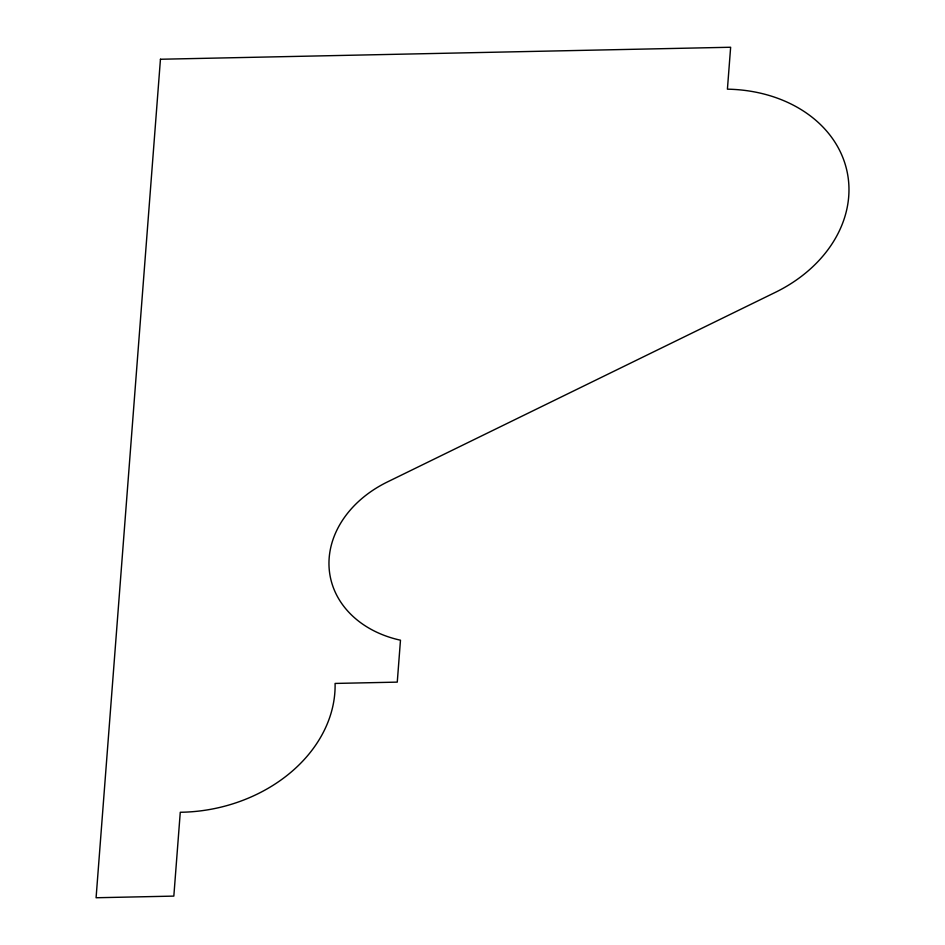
<?xml version="1.0" encoding="UTF-8"?>
<svg xmlns="http://www.w3.org/2000/svg" width="945" height="945" viewBox="0 0 945 945"><rect width="100%" height="100%" fill="white"/><g stroke="black" fill="none" stroke-linecap="round" stroke-linejoin="round"><path stroke-width="1.42" d="M160.449 59.251L96.083 897.75L173.833 896.108L180.271 812.263A145.223 115.219 -11.1 0 0 335.085 683.436L397.266 682.125L400.479 640.202A108.947 86.432 -11.1 0 1 329.203 569.173A108.947 86.432 -11.1 0 1 387.296 482.009L775.396 292.336A137.427 109.029 -11.1 0 0 846.649 169.675A137.427 109.029 -11.1 0 0 727.414 89.173L730.639 47.25L160.449 59.251"/></g></svg>
